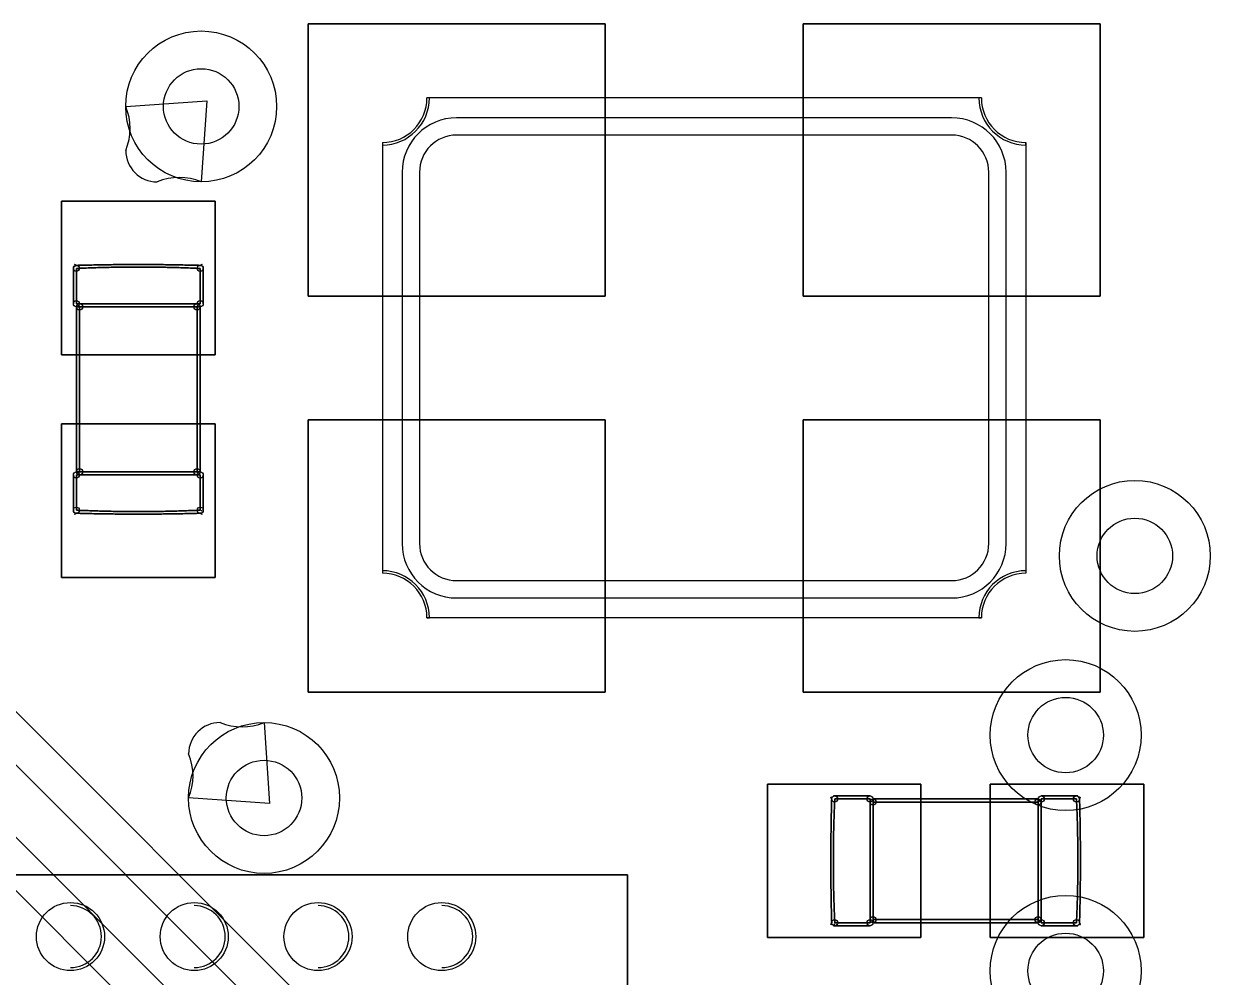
# Model space of a CAD drawing. Extents: x -14 to 27.9, y 0 to 17.8.
# Drawn here: x 18.714 to 23.508, y 11.087 to 14.939 of the extents above; entities that cross this region are included whole.
import ezdxf

# ---------------------------------------------------------------- set-up
doc = ezdxf.new("R2010")
doc.units = 0
doc.header["$MEASUREMENT"] = 0
doc.layers.add('Feature', color=7, linetype='CONTINUOUS')

msp = doc.modelspace()

# ---------------------------------------------------------------- linework, layer by layer
at = {"layer": 'Feature'}
for p, q in [((19.863, 14.939, 0.000305), (21.063, 14.939, 0.000305)), ((19.863, 13.839, 0.000305), (19.863, 14.939, 0.000305)), ((19.863, 13.839, 0.000305), (19.863, 14.939, 0.000305)), ((19.863, 14.939, 0.001305), (19.863, 13.839, 0.001305)), ((19.863, 14.939, 0.000305), (19.863, 14.939, 0.001305)), ((19.863, 14.939, 0.000305), (21.063, 14.939, 0.000305)), ((19.863, 14.939, 0.000305), (19.863, 14.939, 0.001305)), ((21.063, 14.939, 0.001305), (19.863, 14.939, 0.001305)), ((21.063, 14.939, 0.001305), (19.863, 14.939, 0.001305)), ((19.863, 14.939, 0.001305), (19.863, 13.839, 0.001305)), ((19.863, 13.839, 0.000305), (19.863, 14.939, 0.000305)), ((19.863, 14.939, 0.000305), (21.063, 14.939, 0.000305)), ((21.063, 14.939, 0.000305), (21.063, 13.839, 0.000305)), ((21.063, 14.939, 0.000305), (21.063, 14.939, 0.001305)), ((21.063, 14.939, 0.000305), (21.063, 13.839, 0.000305)), ((21.063, 14.939, 0.000305), (21.063, 14.939, 0.001305)), ((21.063, 13.839, 0.001305), (21.063, 14.939, 0.001305)), ((21.063, 13.839, 0.001305), (21.063, 14.939, 0.001305)), ((21.063, 14.939, 0.000305), (21.063, 13.839, 0.000305)), ((21.863, 14.939, 0.000305), (23.063, 14.939, 0.000305)), ((21.863, 13.839, 0.000305), (21.863, 14.939, 0.000305)), ((21.863, 13.839, 0.000305), (21.863, 14.939, 0.000305)), ((21.863, 14.939, 0.001305), (21.863, 13.839, 0.001305)), ((21.863, 14.939, 0.000305), (21.863, 14.939, 0.001305)), ((21.863, 14.939, 0.000305), (23.063, 14.939, 0.000305)), ((21.863, 14.939, 0.000305), (21.863, 14.939, 0.001305)), ((23.063, 14.939, 0.001305), (21.863, 14.939, 0.001305)), ((23.063, 14.939, 0.001305), (21.863, 14.939, 0.001305)), ((21.863, 14.939, 0.001305), (21.863, 13.839, 0.001305)), ((21.863, 13.839, 0.000305), (21.863, 14.939, 0.000305)), ((21.863, 14.939, 0.000305), (23.063, 14.939, 0.000305)), ((23.063, 14.939, 0.000305), (23.063, 13.839, 0.000305)), ((23.063, 14.939, 0.000305), (23.063, 14.939, 0.001305)), ((23.063, 14.939, 0.000305), (23.063, 13.839, 0.000305)), ((23.063, 14.939, 0.000305), (23.063, 14.939, 0.001305)), ((23.063, 13.839, 0.001305), (23.063, 14.939, 0.001305)), ((23.063, 13.839, 0.001305), (23.063, 14.939, 0.001305)), ((23.063, 14.939, 0.000305), (23.063, 13.839, 0.000305)), ((19.1262, 14.605, 0.000305), (19.4535, 14.6275, 0.000305)), ((19.4535, 14.6275, 0.000305), (19.431, 14.3002, 0.000305)), ((20.343, 14.639, 0.15), (20.343, 14.639)), ((22.583, 14.639), (20.343, 14.639)), ((20.353, 14.639, 0.15), (20.343, 14.639, 0.15)), ((22.583, 14.639), (20.343, 14.639)), ((20.343, 14.639, 0.15), (20.343, 14.639)), ((20.353, 14.639, 0.15), (20.343, 14.639, 0.15)), ((22.573, 14.639, 0.35), (20.353, 14.639, 0.35)), ((20.353, 14.639, 0.15), (20.353, 14.639, 0.35)), ((22.573, 14.639, 0.35), (20.353, 14.639, 0.35)), ((20.353, 14.639, 0.15), (20.353, 14.639, 0.35)), ((22.573, 14.639, 0.15), (22.573, 14.639, 0.35)), ((22.583, 14.639, 0.15), (22.573, 14.639, 0.15)), ((22.583, 14.639, 0.15), (22.573, 14.639, 0.15)), ((22.573, 14.639, 0.15), (22.573, 14.639, 0.35)), ((22.583, 14.639, 0.15), (22.583, 14.639)), ((22.583, 14.639, 0.15), (22.583, 14.639)), ((19.5834, 14.605, -1.96192), (19.5834, 14.605)), ((19.5834, 14.605, -1.96192), (19.5834, 14.605)), ((22.463, 14.559, 0.45), (20.463, 14.559, 0.45)), ((22.463, 14.559, 0.35), (20.463, 14.559, 0.35)), ((20.463, 14.559, 0.35), (20.463, 14.559, 0.45)), ((22.463, 14.559, 0.35), (20.463, 14.559, 0.35)), ((20.463, 14.559, 0.35), (20.463, 14.559, 0.45)), ((22.463, 14.559, 0.45), (20.463, 14.559, 0.45)), ((22.463, 14.559, 0.35), (22.463, 14.559, 0.45)), ((22.463, 14.559, 0.35), (22.463, 14.559, 0.45)), ((22.463, 14.489, 0.45), (20.463, 14.489, 0.45)), ((20.463, 14.489, 0.45), (20.463, 14.489, 0.55)), ((22.463, 14.489, 0.55), (20.463, 14.489, 0.55)), ((22.463, 14.489, 0.45), (20.463, 14.489, 0.45)), ((20.463, 14.489, 0.45), (20.463, 14.489, 0.55)), ((22.463, 14.489, 0.55), (20.463, 14.489, 0.55)), ((22.463, 14.489, 0.45), (22.463, 14.489, 0.55)), ((22.463, 14.489, 0.45), (22.463, 14.489, 0.55)), ((20.163, 14.459, 0.15), (20.163, 14.459)), ((20.163, 14.459), (20.163, 12.719)), ((20.163, 14.459, 0.15), (20.163, 14.449, 0.15)), ((20.163, 14.459, 0.15), (20.163, 14.459)), ((20.163, 14.459), (20.163, 12.719)), ((20.163, 14.459, 0.15), (20.163, 14.449, 0.15)), ((20.163, 14.449, 0.35), (20.163, 12.729, 0.35)), ((20.163, 14.449, 0.35), (20.163, 12.729, 0.35)), ((20.163, 14.449, 0.15), (20.163, 14.449, 0.35)), ((20.163, 14.449, 0.15), (20.163, 14.449, 0.35)), ((22.763, 14.459), (22.763, 12.719)), ((22.763, 14.459, 0.15), (22.763, 14.459)), ((22.763, 14.459), (22.763, 12.719)), ((22.763, 14.459, 0.15), (22.763, 14.459)), ((22.763, 14.449, 0.15), (22.763, 14.459, 0.15)), ((22.763, 14.449, 0.15), (22.763, 14.459, 0.15)), ((22.763, 14.449, 0.35), (22.763, 12.729, 0.35)), ((22.763, 14.449, 0.15), (22.763, 14.449, 0.35)), ((22.763, 14.449, 0.35), (22.763, 12.729, 0.35)), ((22.763, 14.449, 0.15), (22.763, 14.449, 0.35)), ((20.243, 14.339, 0.45), (20.243, 12.839, 0.45)), ((20.243, 14.339, 0.35), (20.243, 12.839, 0.35)), ((20.243, 14.339, 0.35), (20.243, 14.339, 0.45)), ((20.243, 14.339, 0.35), (20.243, 14.339, 0.45)), ((20.243, 14.339, 0.35), (20.243, 12.839, 0.35)), ((20.243, 14.339, 0.45), (20.243, 12.839, 0.45)), ((20.313, 14.339, 0.45), (20.313, 12.839, 0.45)), ((20.313, 14.339, 0.45), (20.313, 14.339, 0.55)), ((20.313, 14.339, 0.55), (20.313, 12.839, 0.55)), ((20.313, 14.339, 0.45), (20.313, 14.339, 0.55)), ((20.313, 14.339, 0.45), (20.313, 12.839, 0.45)), ((20.313, 14.339, 0.55), (20.313, 12.839, 0.55)), ((22.613, 12.839, 0.45), (22.613, 14.339, 0.45)), ((22.613, 14.339, 0.45), (22.613, 14.339, 0.55)), ((22.613, 12.839, 0.55), (22.613, 14.339, 0.55)), ((22.613, 12.839, 0.45), (22.613, 14.339, 0.45)), ((22.613, 14.339, 0.45), (22.613, 14.339, 0.55)), ((22.613, 12.839, 0.55), (22.613, 14.339, 0.55)), ((22.683, 12.839, 0.45), (22.683, 14.339, 0.45)), ((22.683, 12.839, 0.35), (22.683, 14.339, 0.35)), ((22.683, 14.339, 0.35), (22.683, 14.339, 0.45)), ((22.683, 12.839, 0.35), (22.683, 14.339, 0.35)), ((22.683, 14.339, 0.35), (22.683, 14.339, 0.45)), ((22.683, 12.839, 0.45), (22.683, 14.339, 0.45)), ((18.867, 14.222, 0.000305), (19.487, 14.222, 0.000305)), ((18.867, 13.602, 0.000305), (18.867, 14.222, 0.000305)), ((18.867, 13.602, 0.000305), (18.867, 14.222, 0.000305)), ((18.867, 14.222, 0.001305), (18.867, 13.602, 0.001305)), ((18.867, 14.222, 0.000305), (18.867, 14.222, 0.001305)), ((18.867, 14.222, 0.000305), (19.487, 14.222, 0.000305)), ((18.867, 14.222, 0.000305), (18.867, 14.222, 0.001305)), ((19.487, 14.222, 0.001305), (18.867, 14.222, 0.001305)), ((19.487, 14.222, 0.001305), (18.867, 14.222, 0.001305)), ((18.867, 14.222, 0.001305), (18.867, 13.602, 0.001305)), ((18.867, 13.602, 0.000305), (18.867, 14.222, 0.000305)), ((18.867, 14.222, 0.000305), (19.487, 14.222, 0.000305)), ((19.487, 14.222, 0.000305), (19.487, 13.602, 0.000305)), ((19.487, 14.222, 0.000305), (19.487, 14.222, 0.001305)), ((19.487, 14.222, 0.000305), (19.487, 13.602, 0.000305)), ((19.487, 14.222, 0.000305), (19.487, 14.222, 0.001305)), ((19.487, 13.602, 0.001305), (19.487, 14.222, 0.001305)), ((19.487, 13.602, 0.001305), (19.487, 14.222, 0.001305)), ((19.487, 14.222, 0.000305), (19.487, 13.602, 0.000305)), ((16.6685, 14.1732, -1.96222), (21.9334, 8.9083, -1.96222)), ((21.781, 8.8451, -1.96222), (16.6053, 14.0208, -1.96222)), ((18.9145, 13.8078), (18.9145, 13.9503)), ((18.9145, 13.9503, 0.5), (18.9145, 13.8078, 0.5)), ((18.9145, 13.9503, 0.5), (18.9145, 13.8078, 0.5)), ((18.9145, 13.8078), (18.9145, 13.9503)), ((18.927, 13.9503, -0.0125), (18.927, 13.8078, -0.0125)), ((18.927, 13.8078, 0.5125), (18.927, 13.9503, 0.5125)), ((18.927, 13.8078, 0.5125), (18.927, 13.9503, 0.5125)), ((18.927, 13.9503, -0.0125), (18.927, 13.8078, -0.0125)), ((19.427, 13.8078, -0.0125), (19.427, 13.9503, -0.0125)), ((19.427, 13.9503, 0.5125), (19.427, 13.8078, 0.5125)), ((19.427, 13.9503, 0.5125), (19.427, 13.8078, 0.5125)), ((19.427, 13.8078, -0.0125), (19.427, 13.9503, -0.0125)), ((19.4395, 13.8078, 0.5), (19.4395, 13.9503, 0.5)), ((19.4395, 13.9503), (19.4395, 13.8078)), ((19.4395, 13.8078, 0.5), (19.4395, 13.9503, 0.5)), ((19.4395, 13.9503), (19.4395, 13.8078)), ((18.9145, 13.8078, 0.5), (18.9145, 13.8078)), ((18.9145, 13.8078, 0.5), (18.9145, 13.8078)), ((18.927, 13.8078, -0.0125), (19.427, 13.8078, -0.0125)), ((19.427, 13.8078, 0.5125), (18.927, 13.8078, 0.5125)), ((19.427, 13.8078, 0.5125), (18.927, 13.8078, 0.5125)), ((18.927, 13.8078, -0.0125), (19.427, 13.8078, -0.0125)), ((19.4395, 13.8078), (19.4395, 13.8078, 0.5)), ((19.4395, 13.8078), (19.4395, 13.8078, 0.5)), ((21.063, 13.839, 0.000305), (19.863, 13.839, 0.000305)), ((21.063, 13.839, 0.000305), (19.863, 13.839, 0.000305)), ((19.863, 13.839, 0.001305), (21.063, 13.839, 0.001305)), ((19.863, 13.839, 0.000305), (19.863, 13.839, 0.001305)), ((19.863, 13.839, 0.000305), (19.863, 13.839, 0.001305)), ((19.863, 13.839, 0.001305), (21.063, 13.839, 0.001305)), ((21.063, 13.839, 0.000305), (19.863, 13.839, 0.000305)), ((21.063, 13.839, 0.000305), (21.063, 13.839, 0.001305)), ((21.063, 13.839, 0.000305), (21.063, 13.839, 0.001305)), ((23.063, 13.839, 0.000305), (21.863, 13.839, 0.000305)), ((23.063, 13.839, 0.000305), (21.863, 13.839, 0.000305)), ((21.863, 13.839, 0.001305), (23.063, 13.839, 0.001305)), ((21.863, 13.839, 0.000305), (21.863, 13.839, 0.001305)), ((21.863, 13.839, 0.000305), (21.863, 13.839, 0.001305)), ((21.863, 13.839, 0.001305), (23.063, 13.839, 0.001305)), ((23.063, 13.839, 0.000305), (21.863, 13.839, 0.000305)), ((23.063, 13.839, 0.000305), (23.063, 13.839, 0.001305)), ((23.063, 13.839, 0.000305), (23.063, 13.839, 0.001305)), ((16.5416, 13.7922, -1.96222), (21.5392, 8.7946, -1.96222)), ((18.927, 13.7953, 0.4875), (18.927, 13.7953, 0.0125)), ((18.927, 13.7953, 0.4875), (18.927, 13.7953, 0.0125)), ((18.927, 13.7953, 0.0125), (18.927, 13.1287, 0.0125)), ((18.927, 13.1287, 0.4875), (18.927, 13.7953, 0.4875)), ((18.927, 13.7953, 0.0125), (18.927, 13.1287, 0.0125)), ((18.927, 13.1287, 0.4875), (18.927, 13.7953, 0.4875)), ((18.927, 13.7953, 0.5), (19.427, 13.7953, 0.5)), ((18.927, 13.7953), (18.927, 13.7953, 0.5)), ((19.427, 13.7953), (18.927, 13.7953)), ((18.927, 13.7953, 0.5), (19.427, 13.7953, 0.5)), ((18.927, 13.7953), (18.927, 13.7953, 0.5)), ((19.427, 13.7953), (18.927, 13.7953)), ((19.4145, 13.7953), (18.9395, 13.7953)), ((19.4145, 13.7953, 0.5), (18.9395, 13.7953, 0.5)), ((19.4145, 13.7953, 0.5), (18.9395, 13.7953, 0.5)), ((18.9395, 13.7953, 0.5), (18.9395, 13.1287, 0.5)), ((18.9395, 13.1287), (18.9395, 13.7953)), ((19.4145, 13.7953), (18.9395, 13.7953)), ((18.9395, 13.1287), (18.9395, 13.7953)), ((18.9395, 13.7953, 0.5), (18.9395, 13.1287, 0.5)), ((19.4145, 13.1287, 0.5), (19.4145, 13.7953, 0.5)), ((19.4145, 13.7953), (19.4145, 13.1287)), ((19.4145, 13.7953), (19.4145, 13.1287)), ((19.4145, 13.1287, 0.5), (19.4145, 13.7953, 0.5)), ((19.427, 13.1287, 0.0125), (19.427, 13.7953, 0.0125)), ((19.427, 13.7953, 0.4875), (19.427, 13.7953, 0.0125)), ((19.427, 13.7953, 0.4875), (19.427, 13.1287, 0.4875)), ((19.427, 13.7953, 0.4875), (19.427, 13.7953, 0.0125)), ((19.427, 13.1287, 0.0125), (19.427, 13.7953, 0.0125)), ((19.427, 13.7953, 0.4875), (19.427, 13.1287, 0.4875)), ((19.427, 13.7953, 0.5), (19.427, 13.7953)), ((19.427, 13.7953, 0.5), (19.427, 13.7953)), ((21.3868, 8.7314, -1.96222), (16.4784, 13.6398, -1.96222)), ((19.487, 13.602, 0.000305), (18.867, 13.602, 0.000305)), ((19.487, 13.602, 0.000305), (18.867, 13.602, 0.000305)), ((18.867, 13.602, 0.001305), (19.487, 13.602, 0.001305)), ((18.867, 13.602, 0.000305), (18.867, 13.602, 0.001305)), ((18.867, 13.602, 0.000305), (18.867, 13.602, 0.001305)), ((18.867, 13.602, 0.001305), (19.487, 13.602, 0.001305)), ((19.487, 13.602, 0.000305), (18.867, 13.602, 0.000305)), ((19.487, 13.602, 0.000305), (19.487, 13.602, 0.001305)), ((19.487, 13.602, 0.000305), (19.487, 13.602, 0.001305)), ((19.863, 13.339, 0.000305), (21.063, 13.339, 0.000305)), ((19.863, 12.239, 0.000305), (19.863, 13.339, 0.000305)), ((19.863, 12.239, 0.000305), (19.863, 13.339, 0.000305)), ((19.863, 13.339, 0.001305), (19.863, 12.239, 0.001305)), ((19.863, 13.339, 0.000305), (19.863, 13.339, 0.001305)), ((19.863, 13.339, 0.000305), (21.063, 13.339, 0.000305)), ((19.863, 13.339, 0.000305), (19.863, 13.339, 0.001305)), ((21.063, 13.339, 0.001305), (19.863, 13.339, 0.001305)), ((21.063, 13.339, 0.001305), (19.863, 13.339, 0.001305)), ((19.863, 13.339, 0.001305), (19.863, 12.239, 0.001305)), ((19.863, 12.239, 0.000305), (19.863, 13.339, 0.000305)), ((19.863, 13.339, 0.000305), (21.063, 13.339, 0.000305)), ((21.063, 13.339, 0.000305), (21.063, 12.239, 0.000305)), ((21.063, 13.339, 0.000305), (21.063, 13.339, 0.001305)), ((21.063, 13.339, 0.000305), (21.063, 12.239, 0.000305)), ((21.063, 13.339, 0.000305), (21.063, 13.339, 0.001305)), ((21.063, 12.239, 0.001305), (21.063, 13.339, 0.001305)), ((21.063, 12.239, 0.001305), (21.063, 13.339, 0.001305)), ((21.063, 13.339, 0.000305), (21.063, 12.239, 0.000305)), ((21.863, 13.339, 0.000305), (23.063, 13.339, 0.000305)), ((21.863, 12.239, 0.000305), (21.863, 13.339, 0.000305)), ((21.863, 12.239, 0.000305), (21.863, 13.339, 0.000305)), ((21.863, 13.339, 0.001305), (21.863, 12.239, 0.001305)), ((21.863, 13.339, 0.000305), (21.863, 13.339, 0.001305)), ((21.863, 13.339, 0.000305), (23.063, 13.339, 0.000305)), ((21.863, 13.339, 0.000305), (21.863, 13.339, 0.001305)), ((23.063, 13.339, 0.001305), (21.863, 13.339, 0.001305)), ((23.063, 13.339, 0.001305), (21.863, 13.339, 0.001305)), ((21.863, 13.339, 0.001305), (21.863, 12.239, 0.001305)), ((21.863, 12.239, 0.000305), (21.863, 13.339, 0.000305)), ((21.863, 13.339, 0.000305), (23.063, 13.339, 0.000305)), ((23.063, 13.339, 0.000305), (23.063, 12.239, 0.000305)), ((23.063, 13.339, 0.000305), (23.063, 13.339, 0.001305)), ((23.063, 13.339, 0.000305), (23.063, 12.239, 0.000305)), ((23.063, 13.339, 0.000305), (23.063, 13.339, 0.001305)), ((23.063, 12.239, 0.001305), (23.063, 13.339, 0.001305)), ((23.063, 12.239, 0.001305), (23.063, 13.339, 0.001305)), ((23.063, 13.339, 0.000305), (23.063, 12.239, 0.000305)), ((18.867, 13.322, 0.000305), (19.487, 13.322, 0.000305)), ((18.867, 12.702, 0.000305), (18.867, 13.322, 0.000305)), ((18.867, 12.702, 0.000305), (18.867, 13.322, 0.000305)), ((18.867, 13.322, 0.001305), (18.867, 12.702, 0.001305)), ((18.867, 13.322, 0.000305), (18.867, 13.322, 0.001305)), ((18.867, 13.322, 0.000305), (19.487, 13.322, 0.000305)), ((18.867, 13.322, 0.000305), (18.867, 13.322, 0.001305)), ((19.487, 13.322, 0.001305), (18.867, 13.322, 0.001305)), ((19.487, 13.322, 0.001305), (18.867, 13.322, 0.001305)), ((18.867, 13.322, 0.001305), (18.867, 12.702, 0.001305)), ((18.867, 12.702, 0.000305), (18.867, 13.322, 0.000305)), ((18.867, 13.322, 0.000305), (19.487, 13.322, 0.000305)), ((19.487, 13.322, 0.000305), (19.487, 12.702, 0.000305)), ((19.487, 13.322, 0.000305), (19.487, 13.322, 0.001305)), ((19.487, 13.322, 0.000305), (19.487, 12.702, 0.000305)), ((19.487, 13.322, 0.000305), (19.487, 13.322, 0.001305)), ((19.487, 12.702, 0.001305), (19.487, 13.322, 0.001305)), ((19.487, 12.702, 0.001305), (19.487, 13.322, 0.001305)), ((19.487, 13.322, 0.000305), (19.487, 12.702, 0.000305)), ((18.9145, 12.9737, 0.5), (18.9145, 13.1162, 0.5)), ((18.9145, 13.1162, 0.5), (18.9145, 13.1162)), ((18.9145, 13.1162), (18.9145, 12.9737)), ((18.9145, 13.1162, 0.5), (18.9145, 13.1162)), ((18.9145, 12.9737, 0.5), (18.9145, 13.1162, 0.5)), ((18.9145, 13.1162), (18.9145, 12.9737)), ((18.927, 13.1287, 0.4875), (18.927, 13.1287, 0.0125)), ((18.927, 13.1287, 0.4875), (18.927, 13.1287, 0.0125)), ((19.427, 13.1287), (18.927, 13.1287)), ((18.927, 13.1287), (18.927, 13.1287, 0.5)), ((18.927, 13.1287, 0.5), (19.427, 13.1287, 0.5)), ((18.927, 13.1287, 0.5), (19.427, 13.1287, 0.5)), ((18.927, 13.1287), (18.927, 13.1287, 0.5)), ((19.427, 13.1287), (18.927, 13.1287)), ((18.927, 13.1162, -0.0125), (19.427, 13.1162, -0.0125)), ((18.927, 12.9737, -0.0125), (18.927, 13.1162, -0.0125)), ((19.427, 13.1162, 0.5125), (18.927, 13.1162, 0.5125)), ((18.927, 13.1162, 0.5125), (18.927, 12.9737, 0.5125)), ((19.427, 13.1162, 0.5125), (18.927, 13.1162, 0.5125)), ((18.927, 13.1162, 0.5125), (18.927, 12.9737, 0.5125)), ((18.927, 13.1162, -0.0125), (19.427, 13.1162, -0.0125)), ((18.927, 12.9737, -0.0125), (18.927, 13.1162, -0.0125)), ((18.9395, 13.1287), (19.4145, 13.1287)), ((18.9395, 13.1287, 0.5), (19.4145, 13.1287, 0.5)), ((18.9395, 13.1287, 0.5), (19.4145, 13.1287, 0.5)), ((18.9395, 13.1287), (19.4145, 13.1287)), ((19.427, 13.1287, 0.4875), (19.427, 13.1287, 0.0125)), ((19.427, 13.1287, 0.4875), (19.427, 13.1287, 0.0125)), ((19.427, 13.1287, 0.5), (19.427, 13.1287)), ((19.427, 13.1287, 0.5), (19.427, 13.1287)), ((19.427, 13.1162, -0.0125), (19.427, 12.9737, -0.0125)), ((19.427, 12.9737, 0.5125), (19.427, 13.1162, 0.5125)), ((19.427, 12.9737, 0.5125), (19.427, 13.1162, 0.5125)), ((19.427, 13.1162, -0.0125), (19.427, 12.9737, -0.0125)), ((19.4395, 12.9737), (19.4395, 13.1162)), ((19.4395, 13.1162), (19.4395, 13.1162, 0.5)), ((19.4395, 13.1162, 0.5), (19.4395, 12.9737, 0.5)), ((19.4395, 13.1162, 0.5), (19.4395, 12.9737, 0.5)), ((19.4395, 13.1162), (19.4395, 13.1162, 0.5)), ((19.4395, 12.9737), (19.4395, 13.1162)), ((20.243, 12.839, 0.35), (20.243, 12.839, 0.45)), ((20.243, 12.839, 0.35), (20.243, 12.839, 0.45)), ((20.313, 12.839, 0.45), (20.313, 12.839, 0.55)), ((20.313, 12.839, 0.45), (20.313, 12.839, 0.55)), ((22.613, 12.839, 0.45), (22.613, 12.839, 0.55)), ((22.613, 12.839, 0.45), (22.613, 12.839, 0.55)), ((22.683, 12.839, 0.35), (22.683, 12.839, 0.45)), ((22.683, 12.839, 0.35), (22.683, 12.839, 0.45)), ((23.3554, 12.789, -1.96192), (23.3554, 12.789)), ((23.3554, 12.789, -1.96192), (23.3554, 12.789)), ((20.163, 12.729, 0.15), (20.163, 12.719, 0.15)), ((20.163, 12.729, 0.15), (20.163, 12.729, 0.35)), ((20.163, 12.729, 0.15), (20.163, 12.729, 0.35)), ((20.163, 12.729, 0.15), (20.163, 12.719, 0.15)), ((20.163, 12.719, 0.15), (20.163, 12.719)), ((20.163, 12.719, 0.15), (20.163, 12.719)), ((22.763, 12.729, 0.15), (22.763, 12.729, 0.35)), ((22.763, 12.729, 0.15), (22.763, 12.719, 0.15)), ((22.763, 12.729, 0.15), (22.763, 12.729, 0.35)), ((22.763, 12.729, 0.15), (22.763, 12.719, 0.15)), ((22.763, 12.719, 0.15), (22.763, 12.719)), ((22.763, 12.719, 0.15), (22.763, 12.719)), ((19.487, 12.702, 0.000305), (18.867, 12.702, 0.000305)), ((19.487, 12.702, 0.000305), (18.867, 12.702, 0.000305)), ((18.867, 12.702, 0.001305), (19.487, 12.702, 0.001305)), ((18.867, 12.702, 0.000305), (18.867, 12.702, 0.001305)), ((18.867, 12.702, 0.000305), (18.867, 12.702, 0.001305)), ((18.867, 12.702, 0.001305), (19.487, 12.702, 0.001305)), ((19.487, 12.702, 0.000305), (18.867, 12.702, 0.000305)), ((19.487, 12.702, 0.000305), (19.487, 12.702, 0.001305)), ((19.487, 12.702, 0.000305), (19.487, 12.702, 0.001305)), ((20.463, 12.689, 0.45), (22.463, 12.689, 0.45)), ((20.463, 12.689, 0.55), (22.463, 12.689, 0.55)), ((20.463, 12.689, 0.45), (20.463, 12.689, 0.55)), ((20.463, 12.689, 0.45), (22.463, 12.689, 0.45)), ((20.463, 12.689, 0.45), (20.463, 12.689, 0.55)), ((20.463, 12.689, 0.55), (22.463, 12.689, 0.55)), ((22.463, 12.689, 0.45), (22.463, 12.689, 0.55)), ((22.463, 12.689, 0.45), (22.463, 12.689, 0.55)), ((20.463, 12.619, 0.45), (22.463, 12.619, 0.45)), ((20.463, 12.619, 0.35), (22.463, 12.619, 0.35)), ((20.463, 12.619, 0.35), (20.463, 12.619, 0.45)), ((20.463, 12.619, 0.35), (22.463, 12.619, 0.35)), ((20.463, 12.619, 0.45), (22.463, 12.619, 0.45)), ((20.463, 12.619, 0.35), (20.463, 12.619, 0.45)), ((22.463, 12.619, 0.35), (22.463, 12.619, 0.45)), ((22.463, 12.619, 0.35), (22.463, 12.619, 0.45)), ((20.343, 12.539, 0.15), (20.343, 12.539)), ((22.583, 12.539), (20.343, 12.539)), ((20.343, 12.539, 0.15), (20.353, 12.539, 0.15)), ((20.343, 12.539, 0.15), (20.343, 12.539)), ((22.583, 12.539), (20.343, 12.539)), ((20.343, 12.539, 0.15), (20.353, 12.539, 0.15)), ((22.573, 12.539, 0.35), (20.353, 12.539, 0.35)), ((22.573, 12.539, 0.35), (20.353, 12.539, 0.35)), ((20.353, 12.539, 0.15), (20.353, 12.539, 0.35)), ((20.353, 12.539, 0.15), (20.353, 12.539, 0.35)), ((22.573, 12.539, 0.15), (22.573, 12.539, 0.35)), ((22.573, 12.539, 0.15), (22.583, 12.539, 0.15)), ((22.573, 12.539, 0.15), (22.573, 12.539, 0.35)), ((22.573, 12.539, 0.15), (22.583, 12.539, 0.15)), ((22.583, 12.539, 0.15), (22.583, 12.539)), ((22.583, 12.539, 0.15), (22.583, 12.539)), ((21.063, 12.239, 0.000305), (19.863, 12.239, 0.000305)), ((21.063, 12.239, 0.000305), (19.863, 12.239, 0.000305)), ((19.863, 12.239, 0.001305), (21.063, 12.239, 0.001305)), ((19.863, 12.239, 0.000305), (19.863, 12.239, 0.001305)), ((19.863, 12.239, 0.000305), (19.863, 12.239, 0.001305)), ((19.863, 12.239, 0.001305), (21.063, 12.239, 0.001305)), ((21.063, 12.239, 0.000305), (19.863, 12.239, 0.000305)), ((21.063, 12.239, 0.000305), (21.063, 12.239, 0.001305)), ((21.063, 12.239, 0.000305), (21.063, 12.239, 0.001305)), ((23.063, 12.239, 0.000305), (21.863, 12.239, 0.000305)), ((23.063, 12.239, 0.000305), (21.863, 12.239, 0.000305)), ((21.863, 12.239, 0.001305), (23.063, 12.239, 0.001305)), ((21.863, 12.239, 0.000305), (21.863, 12.239, 0.001305)), ((21.863, 12.239, 0.000305), (21.863, 12.239, 0.001305)), ((21.863, 12.239, 0.001305), (23.063, 12.239, 0.001305)), ((23.063, 12.239, 0.000305), (21.863, 12.239, 0.000305)), ((23.063, 12.239, 0.000305), (23.063, 12.239, 0.001305)), ((23.063, 12.239, 0.000305), (23.063, 12.239, 0.001305)), ((19.685, 12.1158, 0.000305), (19.7075, 11.7885, 0.000305)), ((23.0759, 12.065, -1.96192), (23.0759, 12.065)), ((23.0759, 12.065, -1.96192), (23.0759, 12.065)), ((21.719, 11.867, 0.000305), (22.339, 11.867, 0.000305)), ((21.719, 11.247, 0.000305), (21.719, 11.867, 0.000305)), ((21.719, 11.247, 0.000305), (21.719, 11.867, 0.000305)), ((21.719, 11.867, 0.001305), (21.719, 11.247, 0.001305)), ((21.719, 11.867, 0.000305), (21.719, 11.867, 0.001305)), ((21.719, 11.867, 0.000305), (22.339, 11.867, 0.000305)), ((21.719, 11.867, 0.000305), (21.719, 11.867, 0.001305)), ((22.339, 11.867, 0.001305), (21.719, 11.867, 0.001305)), ((22.339, 11.867, 0.001305), (21.719, 11.867, 0.001305)), ((21.719, 11.867, 0.001305), (21.719, 11.247, 0.001305)), ((21.719, 11.247, 0.000305), (21.719, 11.867, 0.000305)), ((21.719, 11.867, 0.000305), (22.339, 11.867, 0.000305)), ((22.339, 11.867, 0.000305), (22.339, 11.247, 0.000305)), ((22.339, 11.867, 0.000305), (22.339, 11.867, 0.001305)), ((22.339, 11.867, 0.000305), (22.339, 11.247, 0.000305)), ((22.339, 11.867, 0.000305), (22.339, 11.867, 0.001305)), ((22.339, 11.247, 0.001305), (22.339, 11.867, 0.001305)), ((22.339, 11.247, 0.001305), (22.339, 11.867, 0.001305)), ((22.339, 11.867, 0.000305), (22.339, 11.247, 0.000305)), ((22.619, 11.867, 0.000305), (23.239, 11.867, 0.000305)), ((22.619, 11.247, 0.000305), (22.619, 11.867, 0.000305)), ((22.619, 11.247, 0.000305), (22.619, 11.867, 0.000305)), ((22.619, 11.867, 0.001305), (22.619, 11.247, 0.001305)), ((22.619, 11.867, 0.000305), (22.619, 11.867, 0.001305)), ((22.619, 11.867, 0.000305), (23.239, 11.867, 0.000305)), ((22.619, 11.867, 0.000305), (22.619, 11.867, 0.001305)), ((23.239, 11.867, 0.001305), (22.619, 11.867, 0.001305)), ((23.239, 11.867, 0.001305), (22.619, 11.867, 0.001305)), ((22.619, 11.867, 0.001305), (22.619, 11.247, 0.001305)), ((22.619, 11.247, 0.000305), (22.619, 11.867, 0.000305)), ((22.619, 11.867, 0.000305), (23.239, 11.867, 0.000305)), ((23.239, 11.867, 0.000305), (23.239, 11.247, 0.000305)), ((23.239, 11.867, 0.000305), (23.239, 11.867, 0.001305)), ((23.239, 11.867, 0.000305), (23.239, 11.247, 0.000305)), ((23.239, 11.867, 0.000305), (23.239, 11.867, 0.001305)), ((23.239, 11.247, 0.001305), (23.239, 11.867, 0.001305)), ((23.239, 11.247, 0.001305), (23.239, 11.867, 0.001305)), ((23.239, 11.867, 0.000305), (23.239, 11.247, 0.000305)), ((19.7075, 11.7885, 0.000305), (19.3802, 11.811, 0.000305)), ((19.8374, 11.811, -1.96192), (19.8374, 11.811)), ((19.8374, 11.811, -1.96192), (19.8374, 11.811)), ((21.9907, 11.8195, 0.5), (22.1332, 11.8195, 0.5)), ((22.1332, 11.8195), (21.9907, 11.8195)), ((21.9907, 11.8195, 0.5), (22.1332, 11.8195, 0.5)), ((22.1332, 11.8195), (21.9907, 11.8195)), ((21.9907, 11.807, -0.0125), (22.1332, 11.807, -0.0125)), ((22.1332, 11.807, 0.5125), (21.9907, 11.807, 0.5125)), ((22.1332, 11.807, 0.5125), (21.9907, 11.807, 0.5125)), ((21.9907, 11.807, -0.0125), (22.1332, 11.807, -0.0125)), ((22.1332, 11.8195, 0.5), (22.1332, 11.8195)), ((22.1332, 11.8195, 0.5), (22.1332, 11.8195)), ((22.1332, 11.807, -0.0125), (22.1332, 11.307, -0.0125)), ((22.1332, 11.307, 0.5125), (22.1332, 11.807, 0.5125)), ((22.1332, 11.307, 0.5125), (22.1332, 11.807, 0.5125)), ((22.1332, 11.807, -0.0125), (22.1332, 11.307, -0.0125)), ((22.1457, 11.807, 0.4875), (22.1457, 11.807, 0.0125)), ((22.8123, 11.807, 0.0125), (22.1457, 11.807, 0.0125)), ((22.1457, 11.807, 0.4875), (22.1457, 11.807, 0.0125)), ((22.1457, 11.807, 0.4875), (22.8123, 11.807, 0.4875)), ((22.8123, 11.807, 0.0125), (22.1457, 11.807, 0.0125)), ((22.1457, 11.807, 0.4875), (22.8123, 11.807, 0.4875)), ((22.1457, 11.307), (22.1457, 11.807)), ((22.1457, 11.807), (22.1457, 11.807, 0.5)), ((22.1457, 11.807, 0.5), (22.1457, 11.307, 0.5)), ((22.1457, 11.807, 0.5), (22.1457, 11.307, 0.5)), ((22.1457, 11.807), (22.1457, 11.807, 0.5)), ((22.1457, 11.307), (22.1457, 11.807)), ((22.1457, 11.7945), (22.1457, 11.3195)), ((22.1457, 11.7945, 0.5), (22.1457, 11.3195, 0.5)), ((22.1457, 11.7945, 0.5), (22.1457, 11.3195, 0.5)), ((22.8123, 11.7945, 0.5), (22.1457, 11.7945, 0.5)), ((22.1457, 11.7945), (22.1457, 11.3195)), ((22.1457, 11.7945), (22.8123, 11.7945)), ((22.1457, 11.7945), (22.8123, 11.7945)), ((22.8123, 11.7945, 0.5), (22.1457, 11.7945, 0.5)), ((22.8123, 11.807, 0.4875), (22.8123, 11.807, 0.0125)), ((22.8123, 11.807, 0.4875), (22.8123, 11.807, 0.0125)), ((22.8123, 11.807, 0.5), (22.8123, 11.307, 0.5)), ((22.8123, 11.807), (22.8123, 11.807, 0.5)), ((22.8123, 11.307), (22.8123, 11.807)), ((22.8123, 11.807, 0.5), (22.8123, 11.307, 0.5)), ((22.8123, 11.807), (22.8123, 11.807, 0.5)), ((22.8123, 11.307), (22.8123, 11.807)), ((22.8123, 11.3195), (22.8123, 11.7945)), ((22.8123, 11.3195, 0.5), (22.8123, 11.7945, 0.5)), ((22.8123, 11.3195, 0.5), (22.8123, 11.7945, 0.5)), ((22.8123, 11.3195), (22.8123, 11.7945)), ((22.8248, 11.8195), (22.9673, 11.8195)), ((22.8248, 11.8195, 0.5), (22.8248, 11.8195)), ((22.9673, 11.8195, 0.5), (22.8248, 11.8195, 0.5)), ((22.8248, 11.8195, 0.5), (22.8248, 11.8195)), ((22.9673, 11.8195, 0.5), (22.8248, 11.8195, 0.5)), ((22.8248, 11.8195), (22.9673, 11.8195)), ((22.8248, 11.807, -0.0125), (22.8248, 11.307, -0.0125)), ((22.9673, 11.807, -0.0125), (22.8248, 11.807, -0.0125)), ((22.8248, 11.807, 0.5125), (22.9673, 11.807, 0.5125)), ((22.8248, 11.307, 0.5125), (22.8248, 11.807, 0.5125)), ((22.8248, 11.307, 0.5125), (22.8248, 11.807, 0.5125)), ((22.8248, 11.807, 0.5125), (22.9673, 11.807, 0.5125)), ((22.8248, 11.807, -0.0125), (22.8248, 11.307, -0.0125)), ((22.9673, 11.807, -0.0125), (22.8248, 11.807, -0.0125)), ((14.153, 11.501, 0.2), (21.153, 11.501, 0.2)), ((21.153, 11.501, 1), (14.153, 11.501, 1)), ((14.153, 11.501, 0.2), (21.153, 11.501, 0.2)), ((21.153, 11.501, 1), (14.153, 11.501, 1)), ((21.153, 11.501, 0.2), (21.153, 4.501, 0.2)), ((21.153, 11.501, 1), (21.153, 11.501, 0.2)), ((21.153, 4.501, 1), (21.153, 11.501, 1)), ((21.153, 11.501, 0.2), (21.153, 4.501, 0.2)), ((21.153, 11.501, 1), (21.153, 11.501, 0.2)), ((21.153, 4.501, 1), (21.153, 11.501, 1)), ((22.1457, 11.3195, 0.5), (22.8123, 11.3195, 0.5)), ((22.8123, 11.3195), (22.1457, 11.3195)), ((22.8123, 11.3195), (22.1457, 11.3195)), ((22.1457, 11.3195, 0.5), (22.8123, 11.3195, 0.5)), ((22.1332, 11.307, -0.0125), (21.9907, 11.307, -0.0125)), ((21.9907, 11.307, 0.5125), (22.1332, 11.307, 0.5125)), ((21.9907, 11.307, 0.5125), (22.1332, 11.307, 0.5125)), ((22.1332, 11.307, -0.0125), (21.9907, 11.307, -0.0125)), ((21.9907, 11.2945), (22.1332, 11.2945)), ((22.1332, 11.2945, 0.5), (21.9907, 11.2945, 0.5)), ((22.1332, 11.2945, 0.5), (21.9907, 11.2945, 0.5)), ((21.9907, 11.2945), (22.1332, 11.2945)), ((22.1332, 11.2945), (22.1332, 11.2945, 0.5)), ((22.1332, 11.2945), (22.1332, 11.2945, 0.5)), ((22.1457, 11.307, 0.4875), (22.1457, 11.307, 0.0125)), ((22.1457, 11.307, 0.4875), (22.1457, 11.307, 0.0125)), ((22.1457, 11.307, 0.0125), (22.8123, 11.307, 0.0125)), ((22.8123, 11.307, 0.4875), (22.1457, 11.307, 0.4875)), ((22.1457, 11.307, 0.0125), (22.8123, 11.307, 0.0125)), ((22.8123, 11.307, 0.4875), (22.1457, 11.307, 0.4875)), ((22.1457, 11.307, 0.5), (22.1457, 11.307)), ((22.1457, 11.307, 0.5), (22.1457, 11.307)), ((22.8123, 11.307, 0.4875), (22.8123, 11.307, 0.0125)), ((22.8123, 11.307, 0.4875), (22.8123, 11.307, 0.0125)), ((22.8123, 11.307, 0.5), (22.8123, 11.307)), ((22.8123, 11.307, 0.5), (22.8123, 11.307)), ((22.8248, 11.307, -0.0125), (22.9673, 11.307, -0.0125)), ((22.9673, 11.307, 0.5125), (22.8248, 11.307, 0.5125)), ((22.9673, 11.307, 0.5125), (22.8248, 11.307, 0.5125)), ((22.8248, 11.307, -0.0125), (22.9673, 11.307, -0.0125)), ((22.8248, 11.2945, 0.5), (22.9673, 11.2945, 0.5)), ((22.8248, 11.2945), (22.8248, 11.2945, 0.5)), ((22.9673, 11.2945), (22.8248, 11.2945)), ((22.8248, 11.2945, 0.5), (22.9673, 11.2945, 0.5)), ((22.8248, 11.2945), (22.8248, 11.2945, 0.5)), ((22.9673, 11.2945), (22.8248, 11.2945)), ((19.0405, 11.251, 0.001305), (19.0405, 11.251, 0.000305)), ((19.0405, 11.251, 0.001305), (19.0405, 11.251, 0.000305)), ((19.5405, 11.251, 0.001305), (19.5405, 11.251, 0.000305)), ((19.5405, 11.251, 0.001305), (19.5405, 11.251, 0.000305)), ((20.0405, 11.251, 0.001305), (20.0405, 11.251, 0.000305)), ((20.0405, 11.251, 0.001305), (20.0405, 11.251, 0.000305)), ((20.5405, 11.251, 0.001305), (20.5405, 11.251, 0.000305)), ((20.5405, 11.251, 0.001305), (20.5405, 11.251, 0.000305)), ((22.339, 11.247, 0.000305), (21.719, 11.247, 0.000305)), ((21.719, 11.247, 0.000305), (21.719, 11.247, 0.001305)), ((22.339, 11.247, 0.000305), (21.719, 11.247, 0.000305)), ((21.719, 11.247, 0.001305), (22.339, 11.247, 0.001305)), ((21.719, 11.247, 0.000305), (21.719, 11.247, 0.001305)), ((21.719, 11.247, 0.001305), (22.339, 11.247, 0.001305)), ((22.339, 11.247, 0.000305), (21.719, 11.247, 0.000305)), ((22.339, 11.247, 0.000305), (22.339, 11.247, 0.001305)), ((22.339, 11.247, 0.000305), (22.339, 11.247, 0.001305)), ((23.239, 11.247, 0.000305), (22.619, 11.247, 0.000305)), ((22.619, 11.247, 0.000305), (22.619, 11.247, 0.001305)), ((23.239, 11.247, 0.000305), (22.619, 11.247, 0.000305)), ((22.619, 11.247, 0.001305), (23.239, 11.247, 0.001305)), ((22.619, 11.247, 0.000305), (22.619, 11.247, 0.001305)), ((22.619, 11.247, 0.001305), (23.239, 11.247, 0.001305)), ((23.239, 11.247, 0.000305), (22.619, 11.247, 0.000305)), ((23.239, 11.247, 0.000305), (23.239, 11.247, 0.001305)), ((23.239, 11.247, 0.000305), (23.239, 11.247, 0.001305)), ((23.0759, 11.1125, -1.96192), (23.0759, 11.1125)), ((23.0759, 11.1125, -1.96192), (23.0759, 11.1125))]:
    msp.add_line(p, q, dxfattribs=at)
for centre, radius in [((19.431, 14.605), 0.3048), ((19.431, 14.605), 0.1524), ((19.431, 14.605), 0.1524), ((19.431, 14.605), 0.1524), ((19.431, 14.605), 0.1524), ((18.927, 13.9503), 0.0125), ((18.927, 13.9503), 0.0125), ((18.927, 13.9503), 0.0125), ((18.927, 13.9503), 0.0125), ((18.927, 13.9503), 0.0125), ((18.927, 13.9503), 0.0125), ((18.927, 13.9503), 0.0125), ((18.927, 13.9503), 0.0125), ((18.927, 13.9503), 0.0125), ((18.927, 13.9503), 0.0125), ((18.927, 13.9503), 0.0125), ((18.927, 13.9503), 0.0125), ((19.427, 13.9503), 0.0125), ((19.427, 13.9503), 0.0125), ((19.427, 13.9503), 0.0125), ((19.427, 13.9503), 0.0125), ((19.427, 13.9503), 0.0125), ((19.427, 13.9503), 0.0125), ((19.427, 13.9503), 0.0125), ((19.427, 13.9503), 0.0125), ((19.427, 13.9503), 0.0125), ((19.427, 13.9503), 0.0125), ((19.427, 13.9503), 0.0125), ((19.427, 13.9503), 0.0125), ((18.927, 13.8078), 0.0125), ((18.927, 13.8078), 0.0125), ((18.927, 13.8078), 0.0125), ((18.927, 13.8078), 0.0125), ((18.927, 13.8078), 0.0125), ((18.927, 13.8078), 0.0125), ((18.927, 13.8078), 0.0125), ((18.927, 13.8078), 0.0125), ((18.927, 13.8078), 0.0125), ((18.927, 13.8078), 0.0125), ((18.927, 13.8078), 0.0125), ((18.927, 13.8078), 0.0125), ((18.9395, 13.7953), 0.0125), ((18.9395, 13.7953), 0.0125), ((18.9395, 13.7953), 0.0125), ((18.9395, 13.7953), 0.0125), ((19.4145, 13.7953), 0.0125), ((19.4145, 13.7953), 0.0125), ((19.4145, 13.7953), 0.0125), ((19.4145, 13.7953), 0.0125), ((19.427, 13.8078), 0.0125), ((19.427, 13.8078), 0.0125), ((19.427, 13.8078), 0.0125), ((19.427, 13.8078), 0.0125), ((19.427, 13.8078), 0.0125), ((19.427, 13.8078), 0.0125), ((19.427, 13.8078), 0.0125), ((19.427, 13.8078), 0.0125), ((19.427, 13.8078), 0.0125), ((19.427, 13.8078), 0.0125), ((19.427, 13.8078), 0.0125), ((19.427, 13.8078), 0.0125), ((18.9395, 13.1287), 0.0125), ((18.9395, 13.1287), 0.0125), ((18.9395, 13.1287), 0.0125), ((18.9395, 13.1287), 0.0125), ((19.4145, 13.1287), 0.0125), ((19.4145, 13.1287), 0.0125), ((19.4145, 13.1287), 0.0125), ((19.4145, 13.1287), 0.0125), ((18.927, 13.1162), 0.0125), ((18.927, 13.1162), 0.0125), ((18.927, 13.1162), 0.0125), ((18.927, 13.1162), 0.0125), ((18.927, 13.1162), 0.0125), ((18.927, 13.1162), 0.0125), ((18.927, 13.1162), 0.0125), ((18.927, 13.1162), 0.0125), ((18.927, 13.1162), 0.0125), ((18.927, 13.1162), 0.0125), ((18.927, 13.1162), 0.0125), ((18.927, 13.1162), 0.0125), ((19.427, 13.1162), 0.0125), ((19.427, 13.1162), 0.0125), ((19.427, 13.1162), 0.0125), ((19.427, 13.1162), 0.0125), ((19.427, 13.1162), 0.0125), ((19.427, 13.1162), 0.0125), ((19.427, 13.1162), 0.0125), ((19.427, 13.1162), 0.0125), ((19.427, 13.1162), 0.0125), ((19.427, 13.1162), 0.0125), ((19.427, 13.1162), 0.0125), ((19.427, 13.1162), 0.0125), ((23.203, 12.789), 0.3048), ((18.927, 12.9737), 0.0125), ((18.927, 12.9737), 0.0125), ((18.927, 12.9737), 0.0125), ((18.927, 12.9737), 0.0125), ((18.927, 12.9737), 0.0125), ((18.927, 12.9737), 0.0125), ((18.927, 12.9737), 0.0125), ((18.927, 12.9737), 0.0125), ((18.927, 12.9737), 0.0125), ((18.927, 12.9737), 0.0125), ((18.927, 12.9737), 0.0125), ((18.927, 12.9737), 0.0125), ((19.427, 12.9737), 0.0125), ((19.427, 12.9737), 0.0125), ((19.427, 12.9737), 0.0125), ((19.427, 12.9737), 0.0125), ((19.427, 12.9737), 0.0125), ((19.427, 12.9737), 0.0125), ((19.427, 12.9737), 0.0125), ((19.427, 12.9737), 0.0125), ((19.427, 12.9737), 0.0125), ((19.427, 12.9737), 0.0125), ((19.427, 12.9737), 0.0125), ((19.427, 12.9737), 0.0125), ((23.203, 12.789), 0.1524), ((23.203, 12.789), 0.1524), ((23.203, 12.789), 0.1524), ((23.203, 12.789), 0.1524), ((22.9235, 12.065), 0.3048), ((22.9235, 12.065), 0.1524), ((22.9235, 12.065), 0.1524), ((22.9235, 12.065), 0.1524), ((22.9235, 12.065), 0.1524), ((19.685, 11.811), 0.3048), ((19.685, 11.811), 0.1524), ((19.685, 11.811), 0.1524), ((19.685, 11.811), 0.1524), ((19.685, 11.811), 0.1524), ((21.9907, 11.807), 0.0125), ((21.9907, 11.807), 0.0125), ((21.9907, 11.807), 0.0125), ((21.9907, 11.807), 0.0125), ((21.9907, 11.807), 0.0125), ((21.9907, 11.807), 0.0125), ((21.9907, 11.807), 0.0125), ((21.9907, 11.807), 0.0125), ((21.9907, 11.807), 0.0125), ((21.9907, 11.807), 0.0125), ((21.9907, 11.807), 0.0125), ((21.9907, 11.807), 0.0125), ((22.1332, 11.807), 0.0125), ((22.1332, 11.807), 0.0125), ((22.1332, 11.807), 0.0125), ((22.1332, 11.807), 0.0125), ((22.1332, 11.807), 0.0125), ((22.1332, 11.807), 0.0125), ((22.1332, 11.807), 0.0125), ((22.1332, 11.807), 0.0125), ((22.1332, 11.807), 0.0125), ((22.1332, 11.807), 0.0125), ((22.1332, 11.807), 0.0125), ((22.1332, 11.807), 0.0125), ((22.1457, 11.7945), 0.0125), ((22.1457, 11.7945), 0.0125), ((22.1457, 11.7945), 0.0125), ((22.1457, 11.7945), 0.0125), ((22.8123, 11.7945), 0.0125), ((22.8123, 11.7945), 0.0125), ((22.8123, 11.7945), 0.0125), ((22.8123, 11.7945), 0.0125), ((22.8248, 11.807), 0.0125), ((22.8248, 11.807), 0.0125), ((22.8248, 11.807), 0.0125), ((22.8248, 11.807), 0.0125), ((22.8248, 11.807), 0.0125), ((22.8248, 11.807), 0.0125), ((22.8248, 11.807), 0.0125), ((22.8248, 11.807), 0.0125), ((22.8248, 11.807), 0.0125), ((22.8248, 11.807), 0.0125), ((22.8248, 11.807), 0.0125), ((22.8248, 11.807), 0.0125), ((22.9673, 11.807), 0.0125), ((22.9673, 11.807), 0.0125), ((22.9673, 11.807), 0.0125), ((22.9673, 11.807), 0.0125), ((22.9673, 11.807), 0.0125), ((22.9673, 11.807), 0.0125), ((22.9673, 11.807), 0.0125), ((22.9673, 11.807), 0.0125), ((22.9673, 11.807), 0.0125), ((22.9673, 11.807), 0.0125), ((22.9673, 11.807), 0.0125), ((22.9673, 11.807), 0.0125), ((22.9235, 11.1125), 0.3048), ((18.903, 11.251), 0.1375), ((18.903, 11.251), 0.1375), ((18.903, 11.251), 0.1375), ((18.903, 11.251), 0.1375), ((18.903, 11.251), 0.1375), ((19.403, 11.251), 0.1375), ((19.403, 11.251), 0.1375), ((19.403, 11.251), 0.1375), ((19.403, 11.251), 0.1375), ((19.403, 11.251), 0.1375), ((19.903, 11.251), 0.1375), ((19.903, 11.251), 0.1375), ((19.903, 11.251), 0.1375), ((19.903, 11.251), 0.1375), ((19.903, 11.251), 0.1375), ((20.403, 11.251), 0.1375), ((20.403, 11.251), 0.1375), ((20.403, 11.251), 0.1375), ((20.403, 11.251), 0.1375), ((20.403, 11.251), 0.1375), ((21.9907, 11.307), 0.0125), ((21.9907, 11.307), 0.0125), ((21.9907, 11.307), 0.0125), ((21.9907, 11.307), 0.0125), ((21.9907, 11.307), 0.0125), ((21.9907, 11.307), 0.0125), ((21.9907, 11.307), 0.0125), ((21.9907, 11.307), 0.0125), ((21.9907, 11.307), 0.0125), ((21.9907, 11.307), 0.0125), ((21.9907, 11.307), 0.0125), ((21.9907, 11.307), 0.0125), ((22.1332, 11.307), 0.0125), ((22.1332, 11.307), 0.0125), ((22.1332, 11.307), 0.0125), ((22.1332, 11.307), 0.0125), ((22.1332, 11.307), 0.0125), ((22.1332, 11.307), 0.0125), ((22.1332, 11.307), 0.0125), ((22.1332, 11.307), 0.0125), ((22.1332, 11.307), 0.0125), ((22.1332, 11.307), 0.0125), ((22.1332, 11.307), 0.0125), ((22.1332, 11.307), 0.0125), ((22.1457, 11.3195), 0.0125), ((22.1457, 11.3195), 0.0125), ((22.1457, 11.3195), 0.0125), ((22.1457, 11.3195), 0.0125), ((22.8123, 11.3195), 0.0125), ((22.8123, 11.3195), 0.0125), ((22.8123, 11.3195), 0.0125), ((22.8123, 11.3195), 0.0125), ((22.8248, 11.307), 0.0125), ((22.8248, 11.307), 0.0125), ((22.8248, 11.307), 0.0125), ((22.8248, 11.307), 0.0125), ((22.8248, 11.307), 0.0125), ((22.8248, 11.307), 0.0125), ((22.8248, 11.307), 0.0125), ((22.8248, 11.307), 0.0125), ((22.8248, 11.307), 0.0125), ((22.8248, 11.307), 0.0125), ((22.8248, 11.307), 0.0125), ((22.8248, 11.307), 0.0125), ((22.9673, 11.307), 0.0125), ((22.9673, 11.307), 0.0125), ((22.9673, 11.307), 0.0125), ((22.9673, 11.307), 0.0125), ((22.9673, 11.307), 0.0125), ((22.9673, 11.307), 0.0125), ((22.9673, 11.307), 0.0125), ((22.9673, 11.307), 0.0125), ((22.9673, 11.307), 0.0125), ((22.9673, 11.307), 0.0125), ((22.9673, 11.307), 0.0125), ((22.9673, 11.307), 0.0125), ((22.9235, 11.1125), 0.1524), ((22.9235, 11.1125), 0.1524), ((22.9235, 11.1125), 0.1524), ((22.9235, 11.1125), 0.1524)]:
    msp.add_circle(centre, radius, dxfattribs=at)
for centre, radius, start, end in [((20.163, 14.639), 0.18, -90, 0), ((20.163, 14.639, 0.15), 0.18, -90, 0), ((20.163, 14.639, 0.35), 0.19, -90, 0), ((20.163, 14.639), 0.18, -90, 0), ((20.163, 14.639, 0.15), 0.19, -90, 0), ((20.163, 14.639, 0.35), 0.19, -90, 0), ((20.163, 14.639, 0.15), 0.19, -90, 0), ((20.163, 14.639, 0.15), 0.18, -90, 0), ((22.763, 14.639, 0.35), 0.19, 180, -90), ((22.763, 14.639, 0.15), 0.19, 180, -90), ((22.763, 14.639, 0.15), 0.19, 180, -90), ((22.763, 14.639, 0.35), 0.19, 180, -90), ((22.763, 14.639), 0.18, 180, -90), ((22.763, 14.639), 0.18, 180, -90), ((22.763, 14.639, 0.15), 0.18, 180, -90), ((22.763, 14.639, 0.15), 0.18, 180, -90), ((18.9131, 14.5161, 0.000305), 0.2309, -22.6447, 22.6447), ((20.463, 14.339, 0.45), 0.22, 90, 180), ((20.463, 14.339, 0.35), 0.22, 90, 180), ((20.463, 14.339, 0.35), 0.22, 90, 180), ((20.463, 14.339, 0.45), 0.22, 90, 180), ((22.463, 14.339, 0.45), 0.22, 0, 90), ((22.463, 14.339, 0.35), 0.22, 0, 90), ((22.463, 14.339, 0.35), 0.22, 0, 90), ((22.463, 14.339, 0.45), 0.22, 0, 90), ((20.463, 14.339, 0.45), 0.15, 90, 180), ((20.463, 14.339, 0.55), 0.15, 90, 180), ((20.463, 14.339, 0.45), 0.15, 90, 180), ((20.463, 14.339, 0.55), 0.15, 90, 180), ((22.463, 14.339, 0.45), 0.15, 0, 90), ((22.463, 14.339, 0.55), 0.15, 0, 90), ((22.463, 14.339, 0.45), 0.15, 0, 90), ((22.463, 14.339, 0.55), 0.15, 0, 90), ((19.2532, 14.4272, 0.000305), 0.127, 180, -90), ((19.3421, 14.0871, 0.000305), 0.2309, 67.3553, 112.645), ((18.927, 13.9503, 0.5), 0.010206, 117.935, 135), ((18.927, 13.9503, 0.5), 0.010206, 117.935, 135), ((18.927, 13.9503, 0.5), 0.012477, 93.4619, 117.935), ((18.927, 13.9503, 0.5), 0.012477, 93.4619, 117.935), ((19.427, 12.9737), 0, -1.02831e-07, 0), ((19.427, 12.9737), 0, -1.02831e-07, 0), ((19.427, 12.9737), 0.00559, -45, 0), ((19.427, 12.9737), 0.00559, -45, 0), ((20.463, 12.839, 0.45), 0.22, 180, -90), ((20.463, 12.839, 0.35), 0.22, 180, -90), ((20.463, 12.839, 0.35), 0.22, 180, -90), ((20.463, 12.839, 0.45), 0.22, 180, -90), ((20.463, 12.839, 0.45), 0.15, 180, -90), ((20.463, 12.839, 0.55), 0.15, 180, -90), ((20.463, 12.839, 0.45), 0.15, 180, -90), ((20.463, 12.839, 0.55), 0.15, 180, -90), ((22.463, 12.839, 0.45), 0.22, -90, 0), ((22.463, 12.839, 0.45), 0.15, -90, 0), ((22.463, 12.839, 0.55), 0.15, -90, 0), ((22.463, 12.839, 0.45), 0.15, -90, 0), ((22.463, 12.839, 0.55), 0.15, -90, 0), ((22.463, 12.839, 0.35), 0.22, -90, 0), ((22.463, 12.839, 0.35), 0.22, -90, 0), ((22.463, 12.839, 0.45), 0.22, -90, 0), ((20.163, 12.539, 0.35), 0.19, 0, 90), ((20.163, 12.539, 0.15), 0.19, 0, 90), ((20.163, 12.539, 0.35), 0.19, 0, 90), ((20.163, 12.539, 0.15), 0.19, 0, 90), ((20.163, 12.539), 0.18, 0, 90), ((20.163, 12.539, 0.15), 0.18, 0, 90), ((20.163, 12.539), 0.18, 0, 90), ((20.163, 12.539, 0.15), 0.18, 0, 90), ((22.763, 12.539, 0.35), 0.19, 90, 180), ((22.763, 12.539, 0.15), 0.19, 90, 180), ((22.763, 12.539, 0.35), 0.19, 90, 180), ((22.763, 12.539, 0.15), 0.19, 90, 180), ((22.763, 12.539), 0.18, 90, 180), ((22.763, 12.539, 0.15), 0.18, 90, 180), ((22.763, 12.539), 0.18, 90, 180), ((22.763, 12.539, 0.15), 0.18, 90, 180), ((19.5072, 11.9888, 0.000305), 0.127, 90, 180), ((19.5961, 12.3289, 0.000305), 0.2309, -112.645, -67.3553), ((19.1671, 11.8999, 0.000305), 0.2309, -22.6447, 22.6447), ((22.9673, 11.807, 0.5), 0.010206, 27.9347, 45), ((22.9673, 11.807, 0.5), 0.010206, 27.9347, 45), ((22.9673, 11.807, 0.5), 0.012477, 3.46194, 27.9347), ((22.9673, 11.807, 0.5), 0.012477, 3.46194, 27.9347), ((18.903, 11.251, 0.125), 0.125, -90, 90), ((18.903, 11.251, 0.125), 0.125, -90, 90), ((19.403, 11.251, 0.125), 0.125, -90, 90), ((19.403, 11.251, 0.125), 0.125, -90, 90), ((19.903, 11.251, 0.125), 0.125, -90, 90), ((19.903, 11.251, 0.125), 0.125, -90, 90), ((20.403, 11.251, 0.125), 0.125, -90, 90), ((20.403, 11.251, 0.125), 0.125, -90, 90), ((21.9907, 11.307), 0.00559, -135, -90), ((21.9907, 11.307), 0.00559, -135, -90), ((21.9907, 11.307), 0, -90, 0), ((21.9907, 11.307), 0, -90, 0)]:
    msp.add_arc(centre, radius, start, end, dxfattribs=at)
for points in [[(18.9145, 13.9503), (18.9145, 13.9616, 0.250005), (18.9145, 13.9503, 0.5)], [(18.9145, 13.9503), (18.9145, 13.9616, 0.250005), (18.9145, 13.9503, 0.5)], [(18.9262, 13.9627, 0.500753), (18.9127, 13.9698, 0.25), (18.9262, 13.9627, -0.000753)], [(18.9262, 13.9627, 0.500753), (18.9127, 13.9698, 0.25), (18.9262, 13.9627, -0.000753)], [(19.4278, 13.9627, 0.500753), (19.177, 13.9698, 0.514282), (18.9262, 13.9627, 0.500753)], [(18.9262, 13.9627, -0.000753), (19.177, 13.9698, -0.014282), (19.4278, 13.9627, -0.000753)], [(19.4278, 13.9627, 0.500753), (19.177, 13.9698, 0.514282), (18.9262, 13.9627, 0.500753)], [(18.9262, 13.9627, -0.000753), (19.177, 13.9698, -0.014282), (19.4278, 13.9627, -0.000753)], [(19.427, 13.9503, -0.0125), (19.177, 13.9616, -0.0125), (18.927, 13.9503, -0.0125)], [(18.927, 13.9503, 0.5125), (19.177, 13.9616, 0.5125), (19.427, 13.9503, 0.5125)], [(18.927, 13.9503, 0.5125), (19.177, 13.9616, 0.5125), (19.427, 13.9503, 0.5125)], [(19.427, 13.9503, -0.0125), (19.177, 13.9616, -0.0125), (18.927, 13.9503, -0.0125)], [(19.4278, 13.9627, -0.000753), (19.4413, 13.9698, 0.25), (19.4278, 13.9627, 0.500753)], [(19.4278, 13.9627, -0.000753), (19.4413, 13.9698, 0.25), (19.4278, 13.9627, 0.500753)], [(19.4395, 13.9503, 0.5), (19.4395, 13.9616, 0.249995), (19.4395, 13.9503)], [(19.4395, 13.9503, 0.5), (19.4395, 13.9616, 0.249995), (19.4395, 13.9503)], [(18.9145, 12.9737), (18.9145, 12.9624, 0.250005), (18.9145, 12.9737, 0.5)], [(18.9145, 12.9737), (18.9145, 12.9624, 0.250005), (18.9145, 12.9737, 0.5)], [(18.9262, 12.9613, 0.500753), (18.9127, 12.9542, 0.25), (18.9262, 12.9613, -0.000753)], [(18.9262, 12.9613, 0.500753), (18.9127, 12.9542, 0.25), (18.9262, 12.9613, -0.000753)], [(19.4278, 12.9613, 0.500753), (19.177, 12.9542, 0.514282), (18.9262, 12.9613, 0.500753)], [(18.9262, 12.9613, -0.000753), (19.177, 12.9542, -0.014282), (19.4278, 12.9613, -0.000753)], [(19.4278, 12.9613, 0.500753), (19.177, 12.9542, 0.514282), (18.9262, 12.9613, 0.500753)], [(18.9262, 12.9613, -0.000753), (19.177, 12.9542, -0.014282), (19.4278, 12.9613, -0.000753)], [(19.427, 12.9737, -0.0125), (19.177, 12.9624, -0.0125), (18.927, 12.9737, -0.0125)], [(18.927, 12.9737, 0.5125), (19.177, 12.9624, 0.5125), (19.427, 12.9737, 0.5125)], [(18.927, 12.9737, 0.5125), (19.177, 12.9624, 0.5125), (19.427, 12.9737, 0.5125)], [(19.427, 12.9737, -0.0125), (19.177, 12.9624, -0.0125), (18.927, 12.9737, -0.0125)], [(19.4278, 12.9613, -0.000753), (19.4413, 12.9542, 0.25), (19.4278, 12.9613, 0.500753)], [(19.4278, 12.9613, -0.000753), (19.4413, 12.9542, 0.25), (19.4278, 12.9613, 0.500753)], [(19.4395, 12.9737, 0.5), (19.4395, 12.9624, 0.249995), (19.4395, 12.9737)], [(19.4395, 12.9737, 0.5), (19.4395, 12.9624, 0.249995), (19.4395, 12.9737)], [(21.9783, 11.8078, 0.500753), (21.9712, 11.8213, 0.25), (21.9783, 11.8078, -0.000753)], [(21.9783, 11.8078, 0.500753), (21.9712, 11.8213, 0.25), (21.9783, 11.8078, -0.000753)], [(21.9783, 11.3062, 0.500753), (21.9712, 11.557, 0.514282), (21.9783, 11.8078, 0.500753)], [(21.9783, 11.8078, -0.000753), (21.9712, 11.557, -0.014282), (21.9783, 11.3062, -0.000753)], [(21.9783, 11.3062, 0.500753), (21.9712, 11.557, 0.514282), (21.9783, 11.8078, 0.500753)], [(21.9783, 11.8078, -0.000753), (21.9712, 11.557, -0.014282), (21.9783, 11.3062, -0.000753)], [(21.9907, 11.8195), (21.9794, 11.8195, 0.250005), (21.9907, 11.8195, 0.5)], [(21.9907, 11.8195), (21.9794, 11.8195, 0.250005), (21.9907, 11.8195, 0.5)], [(21.9907, 11.307, -0.0125), (21.9794, 11.557, -0.0125), (21.9907, 11.807, -0.0125)], [(21.9907, 11.807, 0.5125), (21.9794, 11.557, 0.5125), (21.9907, 11.307, 0.5125)], [(21.9907, 11.807, 0.5125), (21.9794, 11.557, 0.5125), (21.9907, 11.307, 0.5125)], [(21.9907, 11.307, -0.0125), (21.9794, 11.557, -0.0125), (21.9907, 11.807, -0.0125)], [(22.9673, 11.8195), (22.9786, 11.8195, 0.250005), (22.9673, 11.8195, 0.5)], [(22.9673, 11.8195), (22.9786, 11.8195, 0.250005), (22.9673, 11.8195, 0.5)], [(22.9673, 11.307, -0.0125), (22.9786, 11.557, -0.0125), (22.9673, 11.807, -0.0125)], [(22.9673, 11.807, 0.5125), (22.9786, 11.557, 0.5125), (22.9673, 11.307, 0.5125)], [(22.9673, 11.807, 0.5125), (22.9786, 11.557, 0.5125), (22.9673, 11.307, 0.5125)], [(22.9673, 11.307, -0.0125), (22.9786, 11.557, -0.0125), (22.9673, 11.807, -0.0125)], [(22.9797, 11.8078, 0.500753), (22.9868, 11.8213, 0.25), (22.9797, 11.8078, -0.000753)], [(22.9797, 11.8078, 0.500753), (22.9868, 11.8213, 0.25), (22.9797, 11.8078, -0.000753)], [(22.9797, 11.3062, 0.500753), (22.9868, 11.557, 0.514282), (22.9797, 11.8078, 0.500753)], [(22.9797, 11.8078, -0.000753), (22.9868, 11.557, -0.014282), (22.9797, 11.3062, -0.000753)], [(22.9797, 11.3062, 0.500753), (22.9868, 11.557, 0.514282), (22.9797, 11.8078, 0.500753)], [(22.9797, 11.8078, -0.000753), (22.9868, 11.557, -0.014282), (22.9797, 11.3062, -0.000753)], [(21.9783, 11.3062, -0.000753), (21.9712, 11.2927, 0.25), (21.9783, 11.3062, 0.500753)], [(21.9783, 11.3062, -0.000753), (21.9712, 11.2927, 0.25), (21.9783, 11.3062, 0.500753)], [(21.9907, 11.2945, 0.5), (21.9794, 11.2945, 0.249995), (21.9907, 11.2945)], [(21.9907, 11.2945, 0.5), (21.9794, 11.2945, 0.249995), (21.9907, 11.2945)], [(22.9673, 11.2945, 0.5), (22.9786, 11.2945, 0.249995), (22.9673, 11.2945)], [(22.9673, 11.2945, 0.5), (22.9786, 11.2945, 0.249995), (22.9673, 11.2945)], [(22.9797, 11.3062, -0.000753), (22.9868, 11.2927, 0.25), (22.9797, 11.3062, 0.500753)], [(22.9797, 11.3062, -0.000753), (22.9868, 11.2927, 0.25), (22.9797, 11.3062, 0.500753)]]:
    msp.add_open_spline(points, degree=2, dxfattribs=at)

doc.saveas('drawing.dxf')
